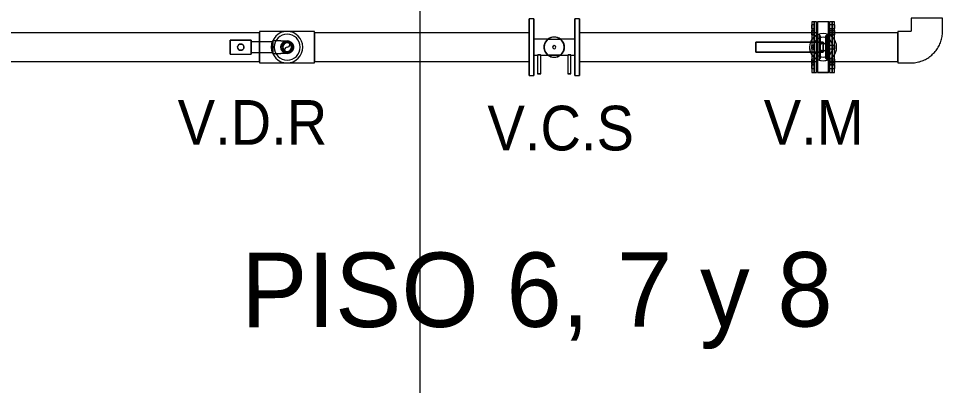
# Model space of a CAD drawing. Header units: metres. Extents: x 31.9 to 125.9, y -29 to 44.
# Drawn here: x 105.379 to 109.106, y -16.126 to -14.647 of the extents above; entities that cross this region are included whole.
import ezdxf

# ---------------------------------------------------------------- set-up
doc = ezdxf.new("R2010")
doc.units = ezdxf.units.M
for name, color, linetype, lineweight in [('A-ANNO-NOTE', 7, 'Continuous', 9), ('ARQ', 8, 'Continuous', 0), ('P-PIPE', 7, 'Continuous', 18)]:
    doc.layers.add(name, color=color, linetype=linetype, lineweight=lineweight)
doc.styles.add('SansSerif_1', font='SANSS__.TTF', dxfattribs={"width": 0.9, "height": 0.0018})

# ---------------------------------------------------------------- blocks, each defined once
blk = doc.blocks.new('Est etapa 3 torre')
at = {"layer": 'ARQ'}
blk.add_line((1131.8004, -5955.3542), (1131.8004, -6014.9141), dxfattribs=at)
blk = doc.blocks.new('P6-7-8')
at = {"layer": 'ARQ'}
blk.add_blockref('Est etapa 3 torre', (-994.1638, 3149.5683), dxfattribs=at)
blk.add_text('PISO 6, 7 y 8 ', height=0.3, rotation=0.0669, dxfattribs=at).set_placement((136.9162, -2858.0731))
blk = doc.blocks.new('Butterfly Valve - 2-12 Inch1 con brida - 4_-V188-NIVEL 08')
at = {"layer": 'P-PIPE', "color": 11, "true_color": 0xff8080}
for p, q in [((-0.0361, 0.1016), (-0.0455, 0.1016)), ((-0.0455, 0.1016), (-0.0455, -0.1016)), ((-0.0455, 0.1016), (-0.0455, -0.1016)), ((-0.0361, 0.0866), (-0.0455, 0.0866)), ((-0.0455, 0.0721), (-0.0455, 0.0866)), ((-0.0455, 0.0721), (-0.0455, 0.0866)), ((-0.0265, 0.1016), (-0.0361, 0.1016)), ((-0.0361, 0.1016), (-0.0361, -0.1016)), ((-0.0361, 0.1016), (-0.0361, -0.1016)), ((-0.0361, -0.1016), (-0.0361, 0.1016)), ((-0.0361, -0.1016), (-0.0361, 0.1016)), ((-0.0265, 0.0866), (-0.0361, 0.0866)), ((-0.0361, 0.0866), (-0.0361, 0.0721)), ((-0.0361, 0.0866), (-0.0361, 0.0721)), ((-0.0361, 0.0866), (-0.0361, 0.0721)), ((-0.0361, 0.0866), (-0.0361, 0.0721)), ((-0.0265, -0.1016), (-0.0265, 0.1016)), ((-0.0265, -0.1016), (-0.0265, 0.1016)), ((-0.0265, 0.0721), (-0.0265, 0.0866)), ((-0.0265, 0.0721), (-0.0265, 0.0866)), ((0.0226, 0.1012), (-0.0226, 0.1012)), ((-0.0226, 0.1012), (-0.0226, -0.102)), ((-0.0226, 0.1012), (-0.0226, -0.102)), ((0.0225, 0.1016), (-0.0225, 0.1016)), ((-0.0225, 0.1016), (-0.0225, -0.1016)), ((-0.0225, 0.1016), (-0.0225, -0.1016)), ((0.0225, -0.1016), (0.0225, 0.1016)), ((0.0225, -0.1016), (0.0225, 0.1016)), ((0.0226, -0.102), (0.0226, 0.1012)), ((0.0226, -0.102), (0.0226, 0.1012)), ((0.0361, 0.1016), (0.0265, 0.1016)), ((0.0265, 0.1016), (0.0265, -0.1016)), ((0.0265, 0.1016), (0.0265, -0.1016)), ((0.0361, -0.1016), (0.0361, 0.1016)), ((0.0361, -0.1016), (0.0361, 0.1016)), ((0.0455, 0.1016), (0.0361, 0.1016)), ((0.0361, 0.1016), (0.0361, -0.1016)), ((0.0361, 0.1016), (0.0361, -0.1016)), ((0.0455, 0.0866), (0.0361, 0.0866)), ((0.0361, 0.0721), (0.0361, 0.0866)), ((0.0361, 0.0721), (0.0361, 0.0866)), ((0.0455, -0.1016), (0.0455, 0.1016)), ((0.0455, -0.1016), (0.0455, 0.1016)), ((0.0455, 0.0866), (0.0455, 0.0721)), ((0.0455, 0.0866), (0.0455, 0.0721)), ((-0.0455, 0.0721), (-0.0361, 0.0721)), ((-0.0361, 0.0704), (-0.0455, 0.0704)), ((-0.0455, 0.0558), (-0.0455, 0.0704)), ((-0.0455, 0.0558), (-0.0455, 0.0704)), ((-0.0361, 0.0634), (-0.0455, 0.0634)), ((-0.0455, 0.0488), (-0.0455, 0.0634)), ((-0.0455, 0.0488), (-0.0455, 0.0634)), ((-0.0455, 0.0558), (-0.0361, 0.0558)), ((-0.0455, 0.0488), (-0.0361, 0.0488)), ((-0.0361, 0.0721), (-0.0265, 0.0721)), ((-0.0265, 0.0704), (-0.0361, 0.0704)), ((-0.0361, 0.0704), (-0.0361, 0.0558)), ((-0.0361, 0.0704), (-0.0361, 0.0558)), ((-0.0361, 0.0704), (-0.0361, 0.0558)), ((-0.0361, 0.0704), (-0.0361, 0.0558)), ((-0.0265, 0.0634), (-0.0361, 0.0634)), ((-0.0361, 0.0634), (-0.0361, 0.0488)), ((-0.0361, 0.0634), (-0.0361, 0.0488)), ((-0.0361, 0.0634), (-0.0361, 0.0488)), ((-0.0361, 0.0634), (-0.0361, 0.0488)), ((-0.0361, 0.0558), (-0.0265, 0.0558)), ((-0.0361, 0.0488), (-0.0265, 0.0488)), ((-0.0265, 0.0558), (-0.0265, 0.0704)), ((-0.0265, 0.0558), (-0.0265, 0.0704)), ((-0.0265, 0.0488), (-0.0265, 0.0634)), ((-0.0265, 0.0488), (-0.0265, 0.0634)), ((-0.0159, 0.0508), (-0.0225, 0.0508)), ((-0.0225, -0.0508), (-0.0225, 0.0508)), ((-0.0225, -0.0508), (-0.0225, 0.0508)), ((-0.0111, 0.0457), (-0.0159, 0.0508)), ((-0.0159, 0.0508), (-0.0159, -0.0508)), ((-0.0159, 0.0508), (-0.0159, -0.0508)), ((-0.0111, 0.0457), (-0.0111, -0.0457)), ((-0.0111, 0.0457), (-0.0111, -0.0457)), ((0.0159, 0.0508), (0.0111, 0.0457)), ((0.0111, -0.0457), (0.0111, 0.0457)), ((0.0111, -0.0457), (0.0111, 0.0457)), ((0.0225, 0.0508), (0.0159, 0.0508)), ((0.0159, -0.0508), (0.0159, 0.0508)), ((0.0159, -0.0508), (0.0159, 0.0508)), ((0.0225, 0.0508), (0.0225, -0.0508)), ((0.0225, 0.0508), (0.0225, -0.0508)), ((0.0361, 0.0721), (0.0455, 0.0721)), ((0.0455, 0.0702), (0.0361, 0.0702)), ((0.0361, 0.0556), (0.0361, 0.0702)), ((0.0361, 0.0556), (0.0361, 0.0702)), ((0.0455, 0.0634), (0.0361, 0.0634)), ((0.0361, 0.0488), (0.0361, 0.0634)), ((0.0361, 0.0488), (0.0361, 0.0634)), ((0.0361, 0.0556), (0.0455, 0.0556)), ((0.0361, 0.0488), (0.0455, 0.0488)), ((0.0455, 0.0702), (0.0455, 0.0556)), ((0.0455, 0.0702), (0.0455, 0.0556)), ((0.0455, 0.0634), (0.0455, 0.0488)), ((0.0455, 0.0634), (0.0455, 0.0488)), ((-0.0361, 0.0073), (-0.0455, 0.0073)), ((-0.0361, 0.0073), (-0.0455, 0.0073)), ((-0.0455, -0.0073), (-0.0455, 0.0073)), ((-0.0455, -0.0073), (-0.0455, 0.0073)), ((-0.0455, -0.0073), (-0.0455, 0.0073)), ((-0.0455, -0.0073), (-0.0455, 0.0073)), ((-0.0265, 0.0073), (-0.0361, 0.0073)), ((-0.0265, 0.0073), (-0.0361, 0.0073)), ((-0.0361, 0.0073), (-0.0361, -0.0073)), ((-0.0361, 0.0073), (-0.0361, -0.0073)), ((-0.0361, 0.0073), (-0.0361, -0.0073)), ((-0.0361, 0.0073), (-0.0361, -0.0073)), ((-0.0361, 0.0073), (-0.0361, -0.0073)), ((-0.0361, 0.0073), (-0.0361, -0.0073)), ((-0.0361, 0.0073), (-0.0361, -0.0073)), ((-0.0361, 0.0073), (-0.0361, -0.0073)), ((-0.0265, -0.0073), (-0.0265, 0.0073)), ((-0.0265, -0.0073), (-0.0265, 0.0073)), ((-0.0265, -0.0073), (-0.0265, 0.0073)), ((-0.0265, -0.0073), (-0.0265, 0.0073)), ((0.2712, 0.0203), (0, 0.0203)), ((0, 0.0203), (0, -0.0203)), ((0, -0.0203), (0, 0.0203)), ((0, 0.0203), (0.2712, 0.0203)), ((0.0455, 0.0073), (0.0361, 0.0073)), ((0.0455, 0.0073), (0.0361, 0.0073)), ((0.0361, -0.0073), (0.0361, 0.0073)), ((0.0361, -0.0073), (0.0361, 0.0073)), ((0.0361, -0.0073), (0.0361, 0.0073)), ((0.0361, -0.0073), (0.0361, 0.0073)), ((0.0455, 0.0073), (0.0455, -0.0073)), ((0.0455, 0.0073), (0.0455, -0.0073)), ((0.0455, 0.0073), (0.0455, -0.0073)), ((0.0455, 0.0073), (0.0455, -0.0073)), ((0.2712, -0.0203), (0.2712, 0.0203)), ((0.2712, 0.0203), (0.2712, -0.0203)), ((-0.0455, -0.0073), (-0.0361, -0.0073)), ((-0.0455, -0.0073), (-0.0361, -0.0073)), ((-0.0361, -0.0073), (-0.0265, -0.0073)), ((-0.0361, -0.0073), (-0.0265, -0.0073)), ((0, -0.0203), (0.2712, -0.0203)), ((0.2712, -0.0203), (0, -0.0203)), ((0.0361, -0.0073), (0.0455, -0.0073)), ((0.0361, -0.0073), (0.0455, -0.0073)), ((-0.0361, -0.0493), (-0.0455, -0.0493)), ((-0.0455, -0.0639), (-0.0455, -0.0493)), ((-0.0455, -0.0639), (-0.0455, -0.0493)), ((-0.0361, -0.0527), (-0.0455, -0.0527)), ((-0.0455, -0.0673), (-0.0455, -0.0527)), ((-0.0455, -0.0673), (-0.0455, -0.0527)), ((-0.0455, -0.0639), (-0.0361, -0.0639)), ((-0.0455, -0.0673), (-0.0361, -0.0673)), ((-0.0265, -0.0493), (-0.0361, -0.0493)), ((-0.0361, -0.0493), (-0.0361, -0.0639)), ((-0.0361, -0.0493), (-0.0361, -0.0639)), ((-0.0361, -0.0493), (-0.0361, -0.0639)), ((-0.0361, -0.0493), (-0.0361, -0.0639)), ((-0.0265, -0.0527), (-0.0361, -0.0527)), ((-0.0361, -0.0527), (-0.0361, -0.0673)), ((-0.0361, -0.0527), (-0.0361, -0.0673)), ((-0.0361, -0.0527), (-0.0361, -0.0673)), ((-0.0361, -0.0527), (-0.0361, -0.0673)), ((-0.0361, -0.0639), (-0.0265, -0.0639)), ((-0.0361, -0.0673), (-0.0265, -0.0673)), ((-0.0265, -0.0639), (-0.0265, -0.0493)), ((-0.0265, -0.0639), (-0.0265, -0.0493)), ((-0.0265, -0.0673), (-0.0265, -0.0527)), ((-0.0265, -0.0673), (-0.0265, -0.0527)), ((-0.0225, -0.0508), (-0.0159, -0.0508)), ((-0.0159, -0.0508), (-0.0111, -0.0457)), ((0.0111, -0.0457), (0.0159, -0.0508)), ((0.0159, -0.0508), (0.0225, -0.0508)), ((0.0455, -0.0493), (0.0361, -0.0493)), ((0.0361, -0.0639), (0.0361, -0.0493)), ((0.0361, -0.0639), (0.0361, -0.0493)), ((0.0455, -0.0527), (0.0361, -0.0527)), ((0.0361, -0.0673), (0.0361, -0.0527)), ((0.0361, -0.0673), (0.0361, -0.0527)), ((0.0361, -0.0639), (0.0455, -0.0639)), ((0.0361, -0.0673), (0.0455, -0.0673)), ((0.0455, -0.0493), (0.0455, -0.0639)), ((0.0455, -0.0493), (0.0455, -0.0639)), ((0.0455, -0.0527), (0.0455, -0.0673)), ((0.0455, -0.0527), (0.0455, -0.0673)), ((-0.0361, -0.0758), (-0.0455, -0.0758)), ((-0.0455, -0.0904), (-0.0455, -0.0758)), ((-0.0455, -0.0904), (-0.0455, -0.0758)), ((-0.0455, -0.0904), (-0.0361, -0.0904)), ((-0.0455, -0.1016), (-0.0361, -0.1016)), ((-0.0265, -0.0758), (-0.0361, -0.0758)), ((-0.0361, -0.0758), (-0.0361, -0.0904)), ((-0.0361, -0.0758), (-0.0361, -0.0904)), ((-0.0361, -0.0758), (-0.0361, -0.0904)), ((-0.0361, -0.0758), (-0.0361, -0.0904)), ((-0.0361, -0.0904), (-0.0265, -0.0904)), ((-0.0361, -0.1016), (-0.0265, -0.1016)), ((-0.0265, -0.0904), (-0.0265, -0.0758)), ((-0.0265, -0.0904), (-0.0265, -0.0758)), ((-0.0226, -0.102), (0.0226, -0.102)), ((-0.0225, -0.1016), (0.0225, -0.1016)), ((0.0265, -0.1016), (0.0361, -0.1016)), ((0.0455, -0.0758), (0.0361, -0.0758)), ((0.0361, -0.0904), (0.0361, -0.0758)), ((0.0361, -0.0904), (0.0361, -0.0758)), ((0.0361, -0.0904), (0.0455, -0.0904)), ((0.0361, -0.1016), (0.0455, -0.1016)), ((0.0455, -0.0758), (0.0455, -0.0904)), ((0.0455, -0.0758), (0.0455, -0.0904))]:
    blk.add_line(p, q, dxfattribs=at)
for radius, start, end in [(0.0548, 360, 180), (0.0548, 0, 180), (0.04, 0, 180), (0.04, 0, 180), (0.015, 0, 180), (0.0548, 180, 360), (0.0548, 180, 360), (0.04, 180, 360), (0.04, 180, 360), (0.015, 180, 360)]:
    blk.add_arc((0, 0), radius, start, end, dxfattribs=at)
for points in [[(0.015, 0), (0.015, 0.0017), (0.0145, 0.0044), (0.0131, 0.0075), (0.0116, 0.0097), (0.0097, 0.0116), (0.0075, 0.0131), (0.0052, 0.0142), (0.0018, 0.0151), (-0.0018, 0.0151), (-0.0052, 0.0142), (-0.0075, 0.0131), (-0.0097, 0.0116), (-0.0116, 0.0097), (-0.0131, 0.0075), (-0.0145, 0.0044), (-0.015, 0.0017), (-0.015, 0)], [(-0.015, 0), (-0.015, -0.0017), (-0.0145, -0.0044), (-0.0131, -0.0075), (-0.0116, -0.0097), (-0.0097, -0.0116), (-0.0075, -0.0131), (-0.0052, -0.0142), (-0.0018, -0.0151), (0.0018, -0.0151), (0.0052, -0.0142), (0.0075, -0.0131), (0.0097, -0.0116), (0.0116, -0.0097), (0.0131, -0.0075), (0.0145, -0.0044), (0.015, -0.0017), (0.015, 0)]]:
    blk.add_open_spline(points, degree=3, knots=[0, 0, 0, 0, 0.111111, 0.166667, 0.222222, 0.277778, 0.333333, 0.388889, 0.444444, 0.555556, 0.611111, 0.666667, 0.722222, 0.777778, 0.833333, 0.888889, 1, 1, 1, 1], dxfattribs=at)
blk = doc.blocks.new('Elbow - PVC - AC PVC _80_-2698175-NIVEL 08')
at = {"layer": 'P-PIPE', "color": 11, "true_color": 0xff8080}
for p, q in [((65.9834, -14.6459), (65.9834, -14.6983)), ((66.1104, -14.6459), (65.9834, -14.6459)), ((66.1104, -14.6459), (65.9834, -14.6459)), ((66.1104, -14.6983), (66.1104, -14.6459)), ((65.9826, -14.6991), (65.9302, -14.6991)), ((65.9302, -14.6991), (65.9302, -14.8261)), ((65.9302, -14.6991), (65.9302, -14.8261)), ((65.9302, -14.8261), (65.9826, -14.8261))]:
    blk.add_line(p, q, dxfattribs=at)
at = {"layer": 'P-PIPE', "color": 11, "true_color": 0xff8080, "flags": 128}
for points in [[(65.9826, -14.8261), (65.9877, -14.826), (65.9928, -14.8257), (65.9979, -14.8252), (66.0029, -14.8245), (66.008, -14.8236), (66.013, -14.8224), (66.0179, -14.8211), (66.0228, -14.8196), (66.0276, -14.8179), (66.0323, -14.816), (66.037, -14.8139), (66.0416, -14.8117), (66.0461, -14.8092), (66.0505, -14.8066), (66.0547, -14.8038), (66.0589, -14.8008), (66.0629, -14.7977), (66.0668, -14.7944), (66.0706, -14.7909), (66.0743, -14.7874), (66.0777, -14.7836), (66.0811, -14.7797), (66.0843, -14.7757), (66.0873, -14.7716), (66.0901, -14.7674), (66.0928, -14.763), (66.0953, -14.7585), (66.0976, -14.754), (66.0997, -14.7493), (66.1017, -14.7446), (66.1034, -14.7398), (66.105, -14.735), (66.1064, -14.73), (66.1075, -14.7251), (66.1085, -14.72), (66.1093, -14.715), (66.1098, -14.7099), (66.1102, -14.7048), (66.1104, -14.6997), (66.1104, -14.6983)], [(65.9834, -14.6983), (65.9834, -14.6983), (65.9834, -14.6984), (65.9834, -14.6984), (65.9834, -14.6984), (65.9834, -14.6985), (65.9833, -14.6985), (65.9833, -14.6985), (65.9833, -14.6986), (65.9833, -14.6986), (65.9833, -14.6986), (65.9833, -14.6987), (65.9833, -14.6987), (65.9833, -14.6987), (65.9833, -14.6987), (65.9832, -14.6988), (65.9832, -14.6988), (65.9832, -14.6988), (65.9832, -14.6988), (65.9832, -14.6989), (65.9831, -14.6989), (65.9831, -14.6989), (65.9831, -14.6989), (65.9831, -14.6989), (65.983, -14.699), (65.983, -14.699), (65.983, -14.699), (65.983, -14.699), (65.9829, -14.699), (65.9829, -14.699), (65.9829, -14.6991), (65.9828, -14.6991), (65.9828, -14.6991), (65.9828, -14.6991), (65.9827, -14.6991), (65.9827, -14.6991), (65.9827, -14.6991), (65.9827, -14.6991), (65.9826, -14.6991), (65.9826, -14.6991), (65.9826, -14.6991)]]:
    blk.add_lwpolyline(points, dxfattribs=at)
blk = doc.blocks.new('V_D_R - 1 1_4_-V193-NIVEL 08')
at = {"layer": 'P-PIPE', "color": 1, "true_color": 0xff0000}
for p, q in [((63.3221, -14.734), (63.2379, -14.734)), ((63.2379, -14.734), (63.2379, -14.7912)), ((63.2379, -14.7912), (63.2379, -14.734)), ((63.2379, -14.734), (63.3221, -14.734)), ((63.3221, -14.734), (63.2379, -14.734)), ((63.3221, -14.7912), (63.3221, -14.734)), ((63.3221, -14.7912), (63.3221, -14.734)), ((63.2379, -14.7912), (63.3221, -14.7912)), ((63.2379, -14.7912), (63.3221, -14.7912)), ((63.2379, -14.7912), (63.3221, -14.7912))]:
    blk.add_line(p, q, dxfattribs=at)
for start, end in [(0, 180), (180, 0)]:
    blk.add_arc((63.28, -14.7626), 0.0127, start, end, dxfattribs=at)
for centre, start_param, end_param in [((63.2379, -14.7626), 3.141593, 6.283185), ((63.2379, -14.7626), 0, 3.141593), ((63.3221, -14.7626), 0, 3.141593), ((63.3221, -14.7626), 3.141593, 6.283185)]:
    blk.add_ellipse(centre, major_axis=(0, 0.0286), ratio=0.000002, start_param=start_param, end_param=end_param, dxfattribs=at)
for points in [[(63.2673, -14.7626), (63.2673, -14.7611), (63.2678, -14.7581), (63.2697, -14.7549), (63.2718, -14.7528), (63.2733, -14.7518), (63.2746, -14.7511), (63.276, -14.7505), (63.2775, -14.7501), (63.2791, -14.7499), (63.2806, -14.7499), (63.282, -14.75), (63.2833, -14.7503), (63.2846, -14.7508), (63.2859, -14.7514), (63.2871, -14.752), (63.2885, -14.7532), (63.2901, -14.7548), (63.2921, -14.758), (63.2927, -14.7607), (63.2927, -14.7626)], [(63.2927, -14.7626), (63.2927, -14.7642), (63.2922, -14.7671), (63.2903, -14.7703), (63.2882, -14.7724), (63.2867, -14.7734), (63.2854, -14.7741), (63.284, -14.7747), (63.2825, -14.7751), (63.2808, -14.7753), (63.2794, -14.7753), (63.278, -14.7752), (63.2767, -14.7749), (63.2753, -14.7744), (63.2741, -14.7739), (63.2729, -14.7732), (63.2714, -14.7721), (63.2699, -14.7704), (63.2679, -14.7672), (63.2673, -14.7646), (63.2673, -14.7626)]]:
    blk.add_open_spline(points, degree=3, knots=[0, 0, 0, 0, 0.111111, 0.222222, 0.277778, 0.333333, 0.361111, 0.388889, 0.444444, 0.479167, 0.513889, 0.548611, 0.583333, 0.618056, 0.652778, 0.6875, 0.722222, 0.791667, 0.861111, 1, 1, 1, 1], dxfattribs=at)
blk = doc.blocks.new('Elbow - PVC - AC PVC _80_-2698796-NIVEL 08')
at = {"layer": 'P-PIPE', "color": 1, "true_color": 0xff0000}
for p, q in [((63.4411, -14.7372), (63.4094, -14.7372)), ((63.4094, -14.788), (63.4411, -14.788))]:
    blk.add_line(p, q, dxfattribs=at)
at = {"layer": 'P-PIPE', "color": 1, "true_color": 0xff0000, "flags": 128}
for points in [[(63.4411, -14.7372), (63.4422, -14.7372), (63.4432, -14.7372), (63.4443, -14.7372), (63.4453, -14.7372), (63.4463, -14.7372), (63.4473, -14.7372), (63.4484, -14.7372), (63.4494, -14.7372), (63.4503, -14.7372), (63.4513, -14.7372), (63.4523, -14.7372), (63.4532, -14.7372), (63.4541, -14.7372), (63.455, -14.7372), (63.4559, -14.7372), (63.4568, -14.7372), (63.4576, -14.7372), (63.4584, -14.7372), (63.4592, -14.7372), (63.4599, -14.7372), (63.4606, -14.7372), (63.4613, -14.7372), (63.462, -14.7372), (63.4626, -14.7372), (63.4632, -14.7372), (63.4637, -14.7372), (63.4642, -14.7372), (63.4647, -14.7372), (63.4651, -14.7372), (63.4655, -14.7372), (63.4659, -14.7372), (63.4662, -14.7372), (63.4665, -14.7372), (63.4667, -14.7372), (63.4669, -14.7372), (63.4671, -14.7372), (63.4672, -14.7372), (63.4673, -14.7372), (63.4673, -14.7372)], [(63.4419, -14.7626), (63.4419, -14.7616), (63.442, -14.7606), (63.4421, -14.7596), (63.4422, -14.7586), (63.4424, -14.7576), (63.4426, -14.7566), (63.4429, -14.7556), (63.4432, -14.7546), (63.4435, -14.7537), (63.4439, -14.7527), (63.4443, -14.7518), (63.4448, -14.7509), (63.4453, -14.75), (63.4458, -14.7491), (63.4464, -14.7483), (63.4469, -14.7474), (63.4476, -14.7466), (63.4482, -14.7459), (63.4489, -14.7451), (63.4496, -14.7444), (63.4504, -14.7437), (63.4511, -14.743), (63.4519, -14.7424), (63.4527, -14.7418), (63.4536, -14.7412), (63.4545, -14.7407), (63.4553, -14.7402), (63.4562, -14.7397), (63.4572, -14.7393), (63.4581, -14.7389), (63.4591, -14.7386), (63.46, -14.7383), (63.461, -14.738), (63.462, -14.7378), (63.463, -14.7376), (63.464, -14.7374), (63.465, -14.7373), (63.466, -14.7372), (63.467, -14.7372), (63.4673, -14.7372)], [(63.4673, -14.7372), (63.4683, -14.7372), (63.4693, -14.7373), (63.4704, -14.7374), (63.4714, -14.7375), (63.4724, -14.7377), (63.4734, -14.7379), (63.4743, -14.7382), (63.4753, -14.7385), (63.4763, -14.7388), (63.4772, -14.7392), (63.4781, -14.7396), (63.479, -14.7401), (63.4799, -14.7406), (63.4808, -14.7411), (63.4817, -14.7416), (63.4825, -14.7422), (63.4833, -14.7429), (63.4841, -14.7435), (63.4848, -14.7442), (63.4855, -14.7449), (63.4862, -14.7457), (63.4869, -14.7464), (63.4875, -14.7472), (63.4881, -14.748), (63.4887, -14.7489), (63.4892, -14.7498), (63.4897, -14.7506), (63.4902, -14.7515), (63.4906, -14.7525), (63.491, -14.7534), (63.4913, -14.7544), (63.4916, -14.7553), (63.4919, -14.7563), (63.4922, -14.7573), (63.4923, -14.7583), (63.4925, -14.7593), (63.4926, -14.7603), (63.4927, -14.7613), (63.4927, -14.7623), (63.4927, -14.7626)], [(63.4673, -14.788), (63.4673, -14.788), (63.4672, -14.788), (63.4671, -14.788), (63.467, -14.788), (63.4668, -14.788), (63.4666, -14.788), (63.4663, -14.788), (63.466, -14.788), (63.4656, -14.788), (63.4652, -14.788), (63.4648, -14.788), (63.4644, -14.788), (63.4639, -14.788), (63.4633, -14.788), (63.4627, -14.788), (63.4621, -14.788), (63.4615, -14.788), (63.4608, -14.788), (63.4601, -14.788), (63.4594, -14.788), (63.4586, -14.788), (63.4578, -14.788), (63.457, -14.788), (63.4561, -14.788), (63.4553, -14.788), (63.4544, -14.788), (63.4535, -14.788), (63.4525, -14.788), (63.4516, -14.788), (63.4506, -14.788), (63.4496, -14.788), (63.4486, -14.788), (63.4476, -14.788), (63.4466, -14.788), (63.4456, -14.788), (63.4445, -14.788), (63.4435, -14.788), (63.4424, -14.788), (63.4414, -14.788), (63.4411, -14.788)], [(63.4673, -14.788), (63.4663, -14.788), (63.4653, -14.7879), (63.4643, -14.7878), (63.4633, -14.7877), (63.4623, -14.7875), (63.4613, -14.7873), (63.4603, -14.787), (63.4593, -14.7867), (63.4584, -14.7864), (63.4574, -14.786), (63.4565, -14.7856), (63.4556, -14.7851), (63.4547, -14.7847), (63.4538, -14.7841), (63.453, -14.7836), (63.4521, -14.783), (63.4513, -14.7824), (63.4506, -14.7817), (63.4498, -14.781), (63.4491, -14.7803), (63.4484, -14.7796), (63.4477, -14.7788), (63.4471, -14.778), (63.4465, -14.7772), (63.4459, -14.7763), (63.4454, -14.7755), (63.4449, -14.7746), (63.4445, -14.7737), (63.444, -14.7728), (63.4436, -14.7718), (63.4433, -14.7709), (63.443, -14.7699), (63.4427, -14.7689), (63.4425, -14.7679), (63.4423, -14.7669), (63.4421, -14.7659), (63.442, -14.7649), (63.4419, -14.7639), (63.4419, -14.7629), (63.4419, -14.7626)], [(63.4927, -14.7626), (63.4927, -14.7636), (63.4926, -14.7646), (63.4925, -14.7657), (63.4924, -14.7667), (63.4922, -14.7677), (63.492, -14.7686), (63.4917, -14.7696), (63.4914, -14.7706), (63.4911, -14.7716), (63.4907, -14.7725), (63.4903, -14.7734), (63.4898, -14.7743), (63.4894, -14.7752), (63.4888, -14.7761), (63.4883, -14.777), (63.4877, -14.7778), (63.4871, -14.7786), (63.4864, -14.7794), (63.4857, -14.7801), (63.485, -14.7808), (63.4843, -14.7815), (63.4835, -14.7822), (63.4827, -14.7828), (63.4819, -14.7834), (63.481, -14.784), (63.4802, -14.7845), (63.4793, -14.785), (63.4784, -14.7855), (63.4775, -14.7859), (63.4765, -14.7863), (63.4756, -14.7866), (63.4746, -14.7869), (63.4736, -14.7872), (63.4726, -14.7874), (63.4716, -14.7876), (63.4706, -14.7878), (63.4696, -14.7879), (63.4686, -14.788), (63.4676, -14.788), (63.4673, -14.788)]]:
    blk.add_lwpolyline(points, dxfattribs=at)
at = {"layer": 'P-PIPE', "color": 1, "true_color": 0xff0000}
for start, end in [(0, 180), (180, 0)]:
    blk.add_arc((63.4673, -14.7626), 0.0254, start, end, dxfattribs=at)
for start_param, end_param in [(4.712389, 7.853982), (1.570796, 4.712389)]:
    blk.add_ellipse((63.4094, -14.7626), major_axis=(0, 0.0254), ratio=0.000002, start_param=start_param, end_param=end_param, dxfattribs=at)
blk = doc.blocks.new('M_Transition - Generic - Standard-2698989-NIVEL 08')
at = {"layer": 'P-PIPE', "color": 11, "true_color": 0xff8080}
for radius, start, end in [(0.0524, 360, 180), (0.0175, 360, 180), (0.0524, 180, 360), (0.0175, 180, 360)]:
    blk.add_arc((63.4673, -14.7626), radius, start, end, dxfattribs=at)
blk = doc.blocks.new('V_C_S - 2 1_2_-4 _ - 4_-886851-NIVEL 08')
at = {"layer": 'P-PIPE', "color": 11, "true_color": 0xff8080}
for p, q in [((64.4617, -14.6483), (64.4427, -14.6483)), ((64.6459, -14.6483), (64.6268, -14.6483)), ((64.5189, -14.7309), (64.4617, -14.7309)), ((64.5189, -14.7309), (64.5696, -14.7309)), ((64.6268, -14.7309), (64.5696, -14.7309)), ((64.4617, -14.7944), (64.477, -14.7944)), ((64.477, -14.7944), (64.477, -14.8706)), ((64.4897, -14.7944), (64.5989, -14.7944)), ((64.4897, -14.8706), (64.4897, -14.7944)), ((64.5036, -14.7624), (64.5036, -14.7625)), ((64.5696, -14.7944), (64.5189, -14.7944)), ((64.5379, -14.7625), (64.5379, -14.7625)), ((64.5506, -14.7625), (64.5506, -14.7625)), ((64.5849, -14.7626), (64.5849, -14.7626)), ((64.5989, -14.7944), (64.5989, -14.8706)), ((64.6116, -14.7944), (64.6268, -14.7944)), ((64.6116, -14.8706), (64.6116, -14.7944)), ((64.4427, -14.8769), (64.4617, -14.8769)), ((64.6268, -14.8769), (64.6459, -14.8769))]:
    blk.add_line(p, q, dxfattribs=at)
for centre, major_axis, ratio, start_param, end_param in [((64.4427, -14.7626), (0, 0.1143), 0.000004, 0.001886, 3.141593), ((64.4427, -14.7626), (0, 0.1143), 0.000004, 3.143479, 6.283185), ((64.4617, -14.7626), (0, 0.1143), 0.000004, 3.143479, 6.283185), ((64.4617, -14.7626), (0, 0.1143), 0.000004, 0.001886, 3.141593), ((64.6268, -14.7626), (0, 0.1143), 0.000004, 0.001886, 3.141593), ((64.6268, -14.7626), (0, 0.1143), 0.000004, 3.143479, 6.283185), ((64.6459, -14.7626), (0, 0.1143), 0.000004, 3.143479, 6.283185), ((64.6459, -14.7626), (0, 0.1143), 0.000004, 0.001886, 3.141593), ((64.5443, -14.7625), (-0.0406, 0.0001), 0.999998, 3.143878, 6.285471), ((64.5443, -14.7626), (-0.0406, 0.0001), 0.999998, 4.040544, 5.388805), ((64.4617, -14.7626), (0, 0.0318), 0.000004, 3.143479, 6.283185), ((64.4617, -14.7626), (0, 0.0318), 0.000004, 0.001886, 3.141593), ((64.5443, -14.7625), (-0.00635, 0.00001), 0.999998, 3.143879, 6.285471), ((64.5443, -14.7625), (-0.00635, 0.00001), 0.999998, 3.143879, 6.285471), ((64.6268, -14.7626), (0, 0.0317), 0.000004, 3.143479, 6.283185), ((64.6268, -14.7626), (0, 0.0317), 0.000004, 0.001886, 3.141593), ((64.5443, -14.7625), (-0.0406, 0.0001), 0.999998, 0.002285, 3.143878), ((64.5443, -14.7626), (-0.0406, 0.0001), 0.999998, 0.898951, 2.247212), ((64.5443, -14.7625), (-0.00635, 0.00001), 0.999998, 0.002285, 3.143878), ((64.5443, -14.7625), (-0.00635, 0.00001), 0.999998, 0.002285, 3.143878), ((64.4833, -14.8706), (-0.00635, 0), 0.001886, 3.141593, 6.283181), ((64.4833, -14.8706), (-0.00635, 0), 0.001886, 0, 3.141588), ((64.6052, -14.8706), (-0.00635, 0), 0.001886, 3.141593, 6.283181), ((64.6052, -14.8706), (-0.00635, 0), 0.001886, 0, 3.141588)]:
    blk.add_ellipse(centre, major_axis=major_axis, ratio=ratio, start_param=start_param, end_param=end_param, dxfattribs=at)
for points, knots in [([(64.5036, -14.7626), (64.5037, -14.76), (64.504, -14.7563), (64.505, -14.7522), (64.5056, -14.7499), (64.5062, -14.7483), (64.5068, -14.7468), (64.5075, -14.7453), (64.5082, -14.7438), (64.5089, -14.7425), (64.5097, -14.7412), (64.5105, -14.7399), (64.5112, -14.739), (64.5117, -14.7382), (64.5122, -14.7376), (64.5127, -14.7369), (64.5136, -14.736), (64.5144, -14.7351), (64.515, -14.7344), (64.5153, -14.7341), (64.5154, -14.7339), (64.5159, -14.7334), (64.5167, -14.7327), (64.5174, -14.7321), (64.5178, -14.7318), (64.518, -14.7316), (64.5184, -14.7312), (64.5187, -14.7309), (64.5189, -14.7309), (64.5189, -14.7309)], [0, 0, 0, 0, 0.142857, 0.214286, 0.25, 0.285714, 0.321429, 0.357143, 0.392857, 0.428571, 0.464286, 0.5, 0.535714, 0.553571, 0.571429, 0.598214, 0.625, 0.678571, 0.705357, 0.712054, 0.71875, 0.732143, 0.785714, 0.839286, 0.852679, 0.866071, 0.892857, 0.946429, 1, 1, 1, 1]), ([(64.5696, -14.7309), (64.5697, -14.7309), (64.5699, -14.731), (64.5703, -14.7313), (64.5707, -14.7317), (64.5712, -14.7322), (64.5718, -14.7327), (64.5724, -14.7332), (64.5729, -14.7337), (64.5733, -14.7341), (64.5736, -14.7345), (64.5741, -14.735), (64.5748, -14.7357), (64.5755, -14.7365), (64.576, -14.7372), (64.5764, -14.7377), (64.5768, -14.7382), (64.5774, -14.739), (64.578, -14.7399), (64.5789, -14.7412), (64.5796, -14.7425), (64.5803, -14.7438), (64.5811, -14.7453), (64.5817, -14.7468), (64.5824, -14.7483), (64.5829, -14.7499), (64.5836, -14.7522), (64.5846, -14.7563), (64.5849, -14.76), (64.5849, -14.7626)], [0, 0, 0, 0, 0.071429, 0.107143, 0.142857, 0.178571, 0.214286, 0.25, 0.267857, 0.285714, 0.303571, 0.321429, 0.357143, 0.392857, 0.410714, 0.428571, 0.446429, 0.464286, 0.5, 0.535714, 0.571429, 0.607143, 0.642857, 0.678571, 0.714286, 0.75, 0.785714, 0.857143, 1, 1, 1, 1]), ([(64.477, -14.7944), (64.477, -14.7944), (64.477, -14.7943), (64.4773, -14.7943), (64.4778, -14.7942), (64.4784, -14.7941), (64.4792, -14.794), (64.4801, -14.7939), (64.4811, -14.7938), (64.4823, -14.7937), (64.4834, -14.7937), (64.4843, -14.7937), (64.4852, -14.7938), (64.4863, -14.7938), (64.4874, -14.794), (64.4884, -14.7941), (64.4894, -14.7943), (64.4897, -14.7944), (64.4897, -14.7944)], [0, 0, 0, 0, 0.055556, 0.111111, 0.166667, 0.222222, 0.277778, 0.333333, 0.388889, 0.444444, 0.513889, 0.548611, 0.583333, 0.652778, 0.722222, 0.791667, 0.861111, 1, 1, 1, 1]), ([(64.4897, -14.7944), (64.4897, -14.7944), (64.4896, -14.7943), (64.4893, -14.7943), (64.4888, -14.7942), (64.4882, -14.7941), (64.4874, -14.794), (64.4865, -14.7939), (64.4855, -14.7938), (64.4843, -14.7937), (64.4833, -14.7937), (64.4823, -14.7937), (64.4815, -14.7938), (64.4803, -14.7939), (64.4792, -14.794), (64.4782, -14.7941), (64.4773, -14.7943), (64.477, -14.7944), (64.477, -14.7944)], [0, 0, 0, 0, 0.055556, 0.111111, 0.166667, 0.222222, 0.277778, 0.333333, 0.388889, 0.444444, 0.513889, 0.548611, 0.583333, 0.652778, 0.722222, 0.791667, 0.861111, 1, 1, 1, 1]), ([(64.5189, -14.7944), (64.5189, -14.7944), (64.5187, -14.7942), (64.5183, -14.7939), (64.5179, -14.7935), (64.5174, -14.793), (64.5167, -14.7925), (64.5161, -14.7919), (64.5157, -14.7915), (64.5153, -14.7911), (64.5149, -14.7907), (64.5144, -14.7901), (64.5138, -14.7894), (64.5131, -14.7886), (64.5125, -14.788), (64.5121, -14.7874), (64.5117, -14.7869), (64.5112, -14.7862), (64.5105, -14.7852), (64.5097, -14.784), (64.5089, -14.7827), (64.5082, -14.7813), (64.5075, -14.7799), (64.5068, -14.7784), (64.5062, -14.7768), (64.5056, -14.7752), (64.505, -14.7729), (64.504, -14.7688), (64.5037, -14.7651), (64.5036, -14.7626)], [0, 0, 0, 0, 0.071429, 0.107143, 0.142857, 0.178571, 0.214286, 0.25, 0.267857, 0.285714, 0.303571, 0.321429, 0.357143, 0.392857, 0.410714, 0.428571, 0.446429, 0.464286, 0.5, 0.535714, 0.571429, 0.607143, 0.642857, 0.678571, 0.714286, 0.75, 0.785714, 0.857143, 1, 1, 1, 1]), ([(64.5849, -14.7626), (64.5849, -14.7651), (64.5846, -14.7688), (64.5836, -14.7729), (64.5829, -14.7752), (64.5824, -14.7768), (64.5817, -14.7784), (64.5811, -14.7799), (64.5803, -14.7813), (64.5796, -14.7827), (64.5789, -14.784), (64.578, -14.7852), (64.5774, -14.7862), (64.5768, -14.7869), (64.5764, -14.7875), (64.5758, -14.7882), (64.575, -14.7892), (64.5742, -14.7901), (64.5736, -14.7907), (64.5733, -14.791), (64.5731, -14.7912), (64.5726, -14.7917), (64.5718, -14.7925), (64.5711, -14.7931), (64.5708, -14.7934), (64.5705, -14.7936), (64.5702, -14.794), (64.5698, -14.7943), (64.5697, -14.7944), (64.5696, -14.7944)], [0, 0, 0, 0, 0.142857, 0.214286, 0.25, 0.285714, 0.321429, 0.357143, 0.392857, 0.428571, 0.464286, 0.5, 0.535714, 0.553571, 0.571429, 0.598214, 0.625, 0.678571, 0.705357, 0.712054, 0.71875, 0.732143, 0.785714, 0.839286, 0.852679, 0.866071, 0.892857, 0.946429, 1, 1, 1, 1]), ([(64.5989, -14.7944), (64.5989, -14.7944), (64.599, -14.7943), (64.5992, -14.7943), (64.5997, -14.7942), (64.6003, -14.7941), (64.6011, -14.794), (64.602, -14.7939), (64.6031, -14.7938), (64.6042, -14.7937), (64.6053, -14.7937), (64.6062, -14.7937), (64.6071, -14.7938), (64.6082, -14.7938), (64.6094, -14.794), (64.6103, -14.7941), (64.6113, -14.7943), (64.6116, -14.7944), (64.6116, -14.7944)], [0, 0, 0, 0, 0.055556, 0.111111, 0.166667, 0.222222, 0.277778, 0.333333, 0.388889, 0.444444, 0.513889, 0.548611, 0.583333, 0.652778, 0.722222, 0.791667, 0.861111, 1, 1, 1, 1]), ([(64.6116, -14.7944), (64.6116, -14.7944), (64.6115, -14.7943), (64.6112, -14.7943), (64.6108, -14.7942), (64.6101, -14.7941), (64.6093, -14.794), (64.6084, -14.7939), (64.6074, -14.7938), (64.6063, -14.7937), (64.6052, -14.7937), (64.6043, -14.7937), (64.6034, -14.7938), (64.6023, -14.7939), (64.6011, -14.794), (64.6002, -14.7941), (64.5992, -14.7943), (64.5989, -14.7944), (64.5989, -14.7944)], [0, 0, 0, 0, 0.055556, 0.111111, 0.166667, 0.222222, 0.277778, 0.333333, 0.388889, 0.444444, 0.513889, 0.548611, 0.583333, 0.652778, 0.722222, 0.791667, 0.861111, 1, 1, 1, 1])]:
    blk.add_open_spline(points, degree=3, knots=knots, dxfattribs=at)
blk = doc.blocks.new('VALVULA DRENAJE RÁPIDO - VALVULA DRENAJE RÁPIDO-608624-NIVEL 08')
at = {"layer": 'A-ANNO-NOTE', "insert": (-0.002867, 0.001189), "char_height": 0.0018, "width": 0.00714304, "attachment_point": 1, "style": 'SansSerif_1'}
blk.add_mtext('V.D.R', dxfattribs=at)
blk = doc.blocks.new('VALVULA CIRCUIT SETTER - VALVULA CIRCUIT SETTER-579998-NIVEL 08')
at = {"layer": 'A-ANNO-NOTE', "insert": (0.003012, -0.000631), "char_height": 0.0018, "width": 0.00699873, "attachment_point": 1, "rotation": 180, "style": 'SansSerif_1'}
blk.add_mtext('V.C.S', dxfattribs=at)
blk = doc.blocks.new('VALVULA MARIPOSA - VALVULA MARIPOSA-579587-NIVEL 08')
at = {"layer": 'A-ANNO-NOTE', "insert": (0.002091, -0.000631), "char_height": 0.0018, "width": 0.00476202, "attachment_point": 1, "rotation": 180, "style": 'SansSerif_1'}
blk.add_mtext('V.M', dxfattribs=at)

msp = doc.modelspace()

# ---------------------------------------------------------------- linework, layer by layer
at = {"layer": 'P-PIPE', "color": 11, "true_color": 0xff8080}
for p, q in [((106.3509, -14.7055), (103.3766, -14.7055)), ((106.5732, -14.6991), (106.3509, -14.6991)), ((106.3509, -14.6991), (106.3509, -14.7626)), ((106.3509, -14.8198), (106.3509, -14.7055)), ((106.5732, -14.7626), (106.5732, -14.6991)), ((107.438, -14.7055), (106.5732, -14.7055)), ((106.5732, -14.7055), (106.5732, -14.8198)), ((107.438, -14.8198), (107.438, -14.7055)), ((108.6014, -14.7055), (107.6412, -14.7055)), ((107.6412, -14.7055), (107.6412, -14.8198)), ((108.6014, -14.8198), (108.6014, -14.7055)), ((108.9255, -14.7055), (108.6465, -14.7055)), ((108.6465, -14.7055), (108.6465, -14.8198)), ((108.9255, -14.8198), (108.9255, -14.7055)), ((106.3509, -14.7626), (106.3509, -14.8261)), ((106.5732, -14.8261), (106.5732, -14.7626)), ((103.3766, -14.8198), (106.3509, -14.8198)), ((106.3509, -14.8261), (106.5732, -14.8261)), ((106.5732, -14.8198), (107.438, -14.8198)), ((107.6412, -14.8198), (108.6014, -14.8198)), ((108.6465, -14.8198), (108.9255, -14.8198))]:
    msp.add_line(p, q, dxfattribs=at)
at = {"layer": 'P-PIPE', "color": 1, "true_color": 0xff0000}
for p, q in [((106.4047, -14.7416), (106.3174, -14.7416)), ((106.3174, -14.7416), (106.3174, -14.7836)), ((106.4047, -14.7836), (106.4047, -14.7416)), ((106.3174, -14.7836), (106.4047, -14.7836))]:
    msp.add_line(p, q, dxfattribs=at)
at = {"layer": 'P-PIPE', "color": 11, "true_color": 0xff8080}
for start, end in [(360, 180), (180, 360)]:
    msp.add_arc((106.4621, -14.7626), 0.0635, start, end, dxfattribs=at)
at = {"layer": 'P-PIPE', "color": 1, "true_color": 0xff0000}
for centre, radius, start, end in [((106.4627, -14.7626), 0.021, 0, 180), ((106.4627, -14.7521), 0.0105, 270, 90), ((106.4627, -14.7626), 0.021, 180, 0), ((106.4627, -14.7731), 0.0105, 90, 270)]:
    msp.add_arc(centre, radius, start, end, dxfattribs=at)

# ---------------------------------------------------------------- block references
at = {"layer": 'A-ANNO-NOTE', "xscale": 100, "yscale": 100, "zscale": 100}
msp.add_blockref('VALVULA DRENAJE RÁPIDO - VALVULA DRENAJE RÁPIDO-608624-NIVEL 08', (106.3076, -15.0947), dxfattribs=at)
at = {"layer": 'A-ANNO-NOTE', "xscale": 100, "yscale": 100, "zscale": 100, "rotation": 180}
for name, p in [('VALVULA MARIPOSA - VALVULA MARIPOSA-579587-NIVEL 08', (108.5938, -15.0388)), ('VALVULA CIRCUIT SETTER - VALVULA CIRCUIT SETTER-579998-NIVEL 08', (107.5715, -15.0618))]:
    msp.add_blockref(name, p, dxfattribs=at)
at = {"layer": 'ARQ', "linetype": 'Continuous'}
msp.add_blockref('P6-7-8', (-30.6394, 2842.1819), dxfattribs=at)
at = {"layer": 'P-PIPE', "color": 11, "true_color": 0xff8080}
for name in ['Elbow - PVC - AC PVC _80_-2698175-NIVEL 08', 'V_C_S - 2 1_2_-4 _ - 4_-886851-NIVEL 08', 'M_Transition - Generic - Standard-2698989-NIVEL 08']:
    msp.add_blockref(name, (42.9954, 0), dxfattribs=at)
at = {"layer": 'P-PIPE', "color": 11, "true_color": 0xff8080, "rotation": 180}
msp.add_blockref('Butterfly Valve - 2-12 Inch1 con brida - 4_-V188-NIVEL 08', (108.624, -14.7626), dxfattribs=at)
at = {"layer": 'P-PIPE', "color": 1, "true_color": 0xff0000}
for name in ['V_D_R - 1 1_4_-V193-NIVEL 08', 'Elbow - PVC - AC PVC _80_-2698796-NIVEL 08']:
    msp.add_blockref(name, (42.9954, 0), dxfattribs=at)

doc.saveas('drawing.dxf')
